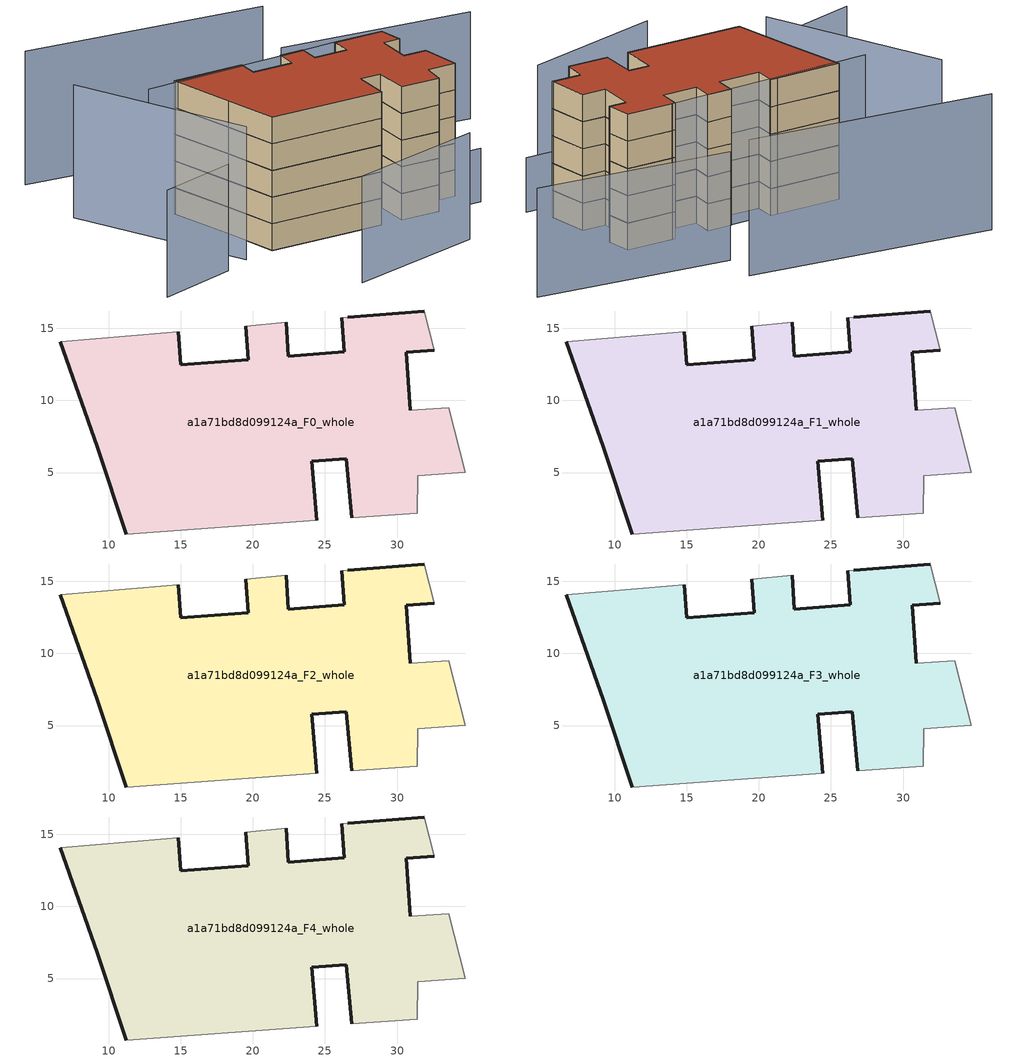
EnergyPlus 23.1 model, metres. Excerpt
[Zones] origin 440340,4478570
a1a71bd8d099124a_F0_whole
 floor ground (EU_floor_Construction): 31.41,2.18 31.45,4.76 34.74,5.03 33.59,9.51 30.93,9.32 30.64,13.34 32.58,13.47 31.87,16.21 26.59,15.77 26.18,15.74 26.35,13.39 22.47,13.07 22.3,15.42 19.49,15.16 19.68,12.82 15,12.48 14.82,14.77 14.05,14.69 6.63,14.07 9.21,6.8 11.21,0.74 24.44,1.68 24.09,5.79 26.48,5.96 26.87,1.86 z0
 wall outside (EU_wall_Construction): 14.82,14.77 15,12.48 19.68,12.82 19.49,15.16 / 22.3,15.42 22.47,13.07 26.35,13.39 26.18,15.74 / 26.59,15.77 31.87,16.21 / 32.58,13.47 30.64,13.34 30.93,9.32 / 26.87,1.86 26.48,5.96 24.09,5.79 24.44,1.68 / 11.21,0.74 9.21,6.8 6.63,14.07 z0:3
 wall adiabatic (EU_wall_Construction): 6.63,14.07 14.05,14.69 14.82,14.77 / 19.49,15.16 22.3,15.42 / 26.18,15.74 26.59,15.77 / 31.87,16.21 32.58,13.47 / 30.93,9.32 33.59,9.51 34.74,5.03 31.45,4.76 31.41,2.18 26.87,1.86 / 24.44,1.68 11.21,0.74 z0:3
a1a71bd8d099124a_F1_whole
 floor to a1a71bd8d099124a_F0_whole (EU_floor_Construction): 31.41,2.18 31.45,4.76 34.74,5.03 33.59,9.51 30.93,9.32 30.64,13.34 32.58,13.47 31.87,16.21 26.59,15.77 26.18,15.74 26.35,13.39 22.47,13.07 22.3,15.42 19.49,15.16 19.68,12.82 15,12.48 14.82,14.77 14.05,14.69 6.63,14.07 9.21,6.8 11.2,0.74 24.44,1.68 24.09,5.79 26.48,5.96 26.87,1.86 z3
 wall outside (EU_wall_Construction): 14.82,14.77 15,12.48 19.68,12.82 19.49,15.16 / 22.3,15.42 22.47,13.07 26.35,13.39 26.18,15.74 / 26.59,15.77 31.87,16.21 / 32.58,13.47 30.64,13.34 30.93,9.32 / 26.87,1.86 26.48,5.96 24.09,5.79 24.44,1.68 / 11.21,0.74 9.21,6.8 6.63,14.07 z3:6
 wall adiabatic (EU_wall_Construction): 6.63,14.07 14.05,14.69 14.82,14.77 / 19.49,15.16 22.3,15.42 / 26.18,15.74 26.59,15.77 / 31.87,16.21 32.58,13.47 / 30.93,9.32 33.59,9.51 34.74,5.03 31.45,4.76 31.41,2.18 26.87,1.86 / 24.44,1.68 11.21,0.74 z3:6
a1a71bd8d099124a_F2_whole
 floor to a1a71bd8d099124a_F1_whole (EU_floor_Construction): 31.41,2.18 31.45,4.76 34.74,5.03 33.59,9.51 30.93,9.32 30.64,13.34 32.58,13.47 31.87,16.21 26.59,15.77 26.18,15.74 26.35,13.39 22.47,13.07 22.3,15.42 19.49,15.16 19.68,12.82 15,12.48 14.82,14.77 14.05,14.69 6.63,14.07 9.21,6.8 11.2,0.74 24.44,1.68 24.09,5.79 26.48,5.96 26.87,1.86 z6
 wall outside (EU_wall_Construction): 14.82,14.77 15,12.48 19.68,12.82 19.49,15.16 / 22.3,15.42 22.47,13.07 26.35,13.39 26.18,15.74 / 26.59,15.77 31.87,16.21 / 32.58,13.47 30.64,13.34 30.93,9.32 / 26.87,1.86 26.48,5.96 24.09,5.79 24.44,1.68 / 11.21,0.74 9.21,6.8 6.63,14.07 z6:9
 wall adiabatic (EU_wall_Construction): 6.63,14.07 14.05,14.69 14.82,14.77 / 19.49,15.16 22.3,15.42 / 26.18,15.74 26.59,15.77 / 31.87,16.21 32.58,13.47 / 30.93,9.32 33.59,9.51 34.74,5.03 31.45,4.76 31.41,2.18 26.87,1.86 / 24.44,1.68 11.21,0.74 z6:9
a1a71bd8d099124a_F3_whole
 floor to a1a71bd8d099124a_F2_whole (EU_floor_Construction): 31.41,2.18 31.45,4.76 34.74,5.03 33.59,9.51 30.93,9.32 30.64,13.34 32.58,13.47 31.87,16.21 26.59,15.77 26.18,15.74 26.35,13.39 22.47,13.07 22.3,15.42 19.49,15.16 19.68,12.82 15,12.48 14.82,14.77 14.05,14.69 6.63,14.07 9.21,6.8 11.2,0.74 24.44,1.68 24.09,5.79 26.48,5.96 26.87,1.86 z9
 wall outside (EU_wall_Construction): 14.82,14.77 15,12.48 19.68,12.82 19.49,15.16 / 22.3,15.42 22.47,13.07 26.35,13.39 26.18,15.74 / 26.59,15.77 31.87,16.21 / 32.58,13.47 30.64,13.34 30.93,9.32 / 26.87,1.86 26.48,5.96 24.09,5.79 24.44,1.68 / 11.21,0.74 9.21,6.8 6.63,14.07 z9:12
 wall adiabatic (EU_wall_Construction): 6.63,14.07 14.05,14.69 14.82,14.77 / 19.49,15.16 22.3,15.42 / 26.18,15.74 26.59,15.77 / 31.87,16.21 32.58,13.47 / 30.93,9.32 33.59,9.51 34.74,5.03 31.45,4.76 31.41,2.18 26.87,1.86 / 24.44,1.68 11.21,0.74 z9:12
a1a71bd8d099124a_F4_whole
 floor to a1a71bd8d099124a_F3_whole (EU_floor_Construction): 31.41,2.18 31.45,4.76 34.74,5.03 33.59,9.51 30.93,9.32 30.64,13.34 32.58,13.47 31.87,16.21 26.59,15.77 26.18,15.74 26.35,13.39 22.47,13.07 22.3,15.42 19.49,15.16 19.68,12.82 15,12.48 14.82,14.77 14.05,14.69 6.63,14.07 9.21,6.8 11.2,0.74 24.44,1.68 24.09,5.79 26.48,5.96 26.87,1.86 z12
 wall outside (EU_wall_Construction): 14.82,14.77 15,12.48 19.68,12.82 19.49,15.16 / 22.3,15.42 22.47,13.07 26.35,13.39 26.18,15.74 / 26.59,15.77 31.87,16.21 / 32.58,13.47 30.64,13.34 30.93,9.32 / 26.87,1.86 26.48,5.96 24.09,5.79 24.44,1.68 / 11.21,0.74 9.21,6.8 6.63,14.07 z12:15
 wall adiabatic (EU_wall_Construction): 6.63,14.07 14.05,14.69 14.82,14.77 / 19.49,15.16 22.3,15.42 / 26.18,15.74 26.59,15.77 / 31.87,16.21 32.58,13.47 / 30.93,9.32 33.59,9.51 34.74,5.03 31.45,4.76 31.41,2.18 26.87,1.86 / 24.44,1.68 11.21,0.74 z12:15
 roof outside (EU_roof_Construction): 31.87,16.21 32.58,13.47 30.64,13.34 30.93,9.32 33.59,9.51 34.74,5.03 31.45,4.76 31.41,2.18 26.87,1.86 26.48,5.96 24.09,5.79 24.44,1.68 11.21,0.74 9.21,6.8 6.63,14.07 14.05,14.69 14.82,14.77 15,12.48 19.68,12.82 19.49,15.16 22.3,15.42 22.47,13.07 26.35,13.39 26.18,15.74 26.59,15.77 z15
shading: 15.6,-11.25 30.86,-5.89 / -4.21,-5.43 4.67,-2.02 / 45.69,22.97 23.83,23.32 z0:12; 11.2,0.75 36.45,2.54 z0:6; -3.13,17.94 7.63,-0.3 / 26.59,15.77 3.23,13.25 / 23.96,27.82 -3.54,28.21 z0:15
[Building]
EU S2 Campaign: North Axis=0; Terrain=City; Solar Distribution=FullExterior
[Site:Location]
Madrid: Latitude=40.5; Longitude=-3.5; Time Zone=1; Elevation=609
[SizingPeriod:WeatherFileDays]
AnnualSizingPeriod: Begin Month=1; Begin Day of Month=1; End Month=12; End Day of Month=31; Day of Week for Start Day=Monday; Use Weather File Daylight Saving Period=No; Use Weather File Rain and Snow Indicators=No
[MATERIAL]
EU_InternalMass_Material: Roughness=MediumRough; Thickness=0.1; Conductivity=1; Density=1800; Specific Heat=900; Thermal Absorptance=0.9; Solar Absorptance=0.7; Visible Absorptance=0.7
[MATERIAL:NOMASS] Roughness=MediumRough; Thermal Absorptance=0.9; Solar Absorptance=0.7; Visible Absorptance=0.7
Name | Thermal Resistance
EU_wall_NoMass | 0.419739
EU_roof_NoMass | 0.352165
EU_floor_NoMass | 0.608284
[CONSTRUCTION]
EU_wall_Construction: EU_wall_NoMass
EU_roof_Construction: EU_roof_NoMass
EU_floor_Construction: EU_floor_NoMass
EU_InternalMass_Construction: EU_InternalMass_Material
[ZONE] Type=1; Multiplier=1; Ceiling Height=autocalculate; Floor Area=autocalculate; Part of Total Floor Area=Yes
Name | Volume
a1a71bd8d099124a_F0_whole | 879.847
a1a71bd8d099124a_F1_whole; a1a71bd8d099124a_F2_whole; a1a71bd8d099124a_F3_whole; a1a71bd8d099124a_F4_whole | 879.845
[INTERNALMASS] Construction=EU_InternalMass_Construction; Surface Area=285.627
Name | Zone or ZoneList
a1a71bd8d099124a_F0_whole_EU_InternalMass | a1a71bd8d099124a_F0_whole
a1a71bd8d099124a_F1_whole_EU_InternalMass | a1a71bd8d099124a_F1_whole
a1a71bd8d099124a_F2_whole_EU_InternalMass | a1a71bd8d099124a_F2_whole
a1a71bd8d099124a_F3_whole_EU_InternalMass | a1a71bd8d099124a_F3_whole
a1a71bd8d099124a_F4_whole_EU_InternalMass | a1a71bd8d099124a_F4_whole
[OTHEREQUIPMENT] Fuel Type=Electricity; Design Level Calculation Method=Watts/Area; Power per Zone Floor Area=1; Fraction Latent=0; Fraction Radiant=0; Fraction Lost=0; Carbon Dioxide Generation Rate=0; EndUse Subcategory=EU_Step8_InternalGains
Name | Zone or ZoneList or Space or SpaceList | Schedule
EU_Step8_InternalGain_a1a71bd8d099124a_F0_whole_f000 | a1a71bd8d099124a_F0_whole | EU_Step8_GainSchedule_a1a71bd8d099124a_F0_whole_f000
EU_Step8_InternalGain_a1a71bd8d099124a_F1_whole_f000 | a1a71bd8d099124a_F1_whole | EU_Step8_GainSchedule_a1a71bd8d099124a_F1_whole_f000
EU_Step8_InternalGain_a1a71bd8d099124a_F2_whole_f000 | a1a71bd8d099124a_F2_whole | EU_Step8_GainSchedule_a1a71bd8d099124a_F2_whole_f000
EU_Step8_InternalGain_a1a71bd8d099124a_F3_whole_f000 | a1a71bd8d099124a_F3_whole | EU_Step8_GainSchedule_a1a71bd8d099124a_F3_whole_f000
EU_Step8_InternalGain_a1a71bd8d099124a_F4_whole_f000 | a1a71bd8d099124a_F4_whole | EU_Step8_GainSchedule_a1a71bd8d099124a_F4_whole_f000
[ZONEVENTILATION:DESIGNFLOWRATE] Schedule=EU_AlwaysOn; Design Flow Rate Calculation Method=AirChanges/Hour; Air Changes per Hour=0.703302; Ventilation Type=Natural; Fan Pressure Rise=0; Fan Total Efficiency=1; Constant Term Coefficient=1; Temperature Term Coefficient=0; Velocity Term Coefficient=0; Velocity Squared Term Coefficient=0; Minimum Indoor Temperature=-100; Maximum Indoor Temperature=100; Delta Temperature=-100; Minimum Outdoor Temperature=-100; Maximum Outdoor Temperature=100; Maximum Wind Speed=40
Name | Zone or ZoneList or Space or SpaceList
EU_ConstantAir_a1a71bd8d099124a_F0_whole | a1a71bd8d099124a_F0_whole
EU_ConstantAir_a1a71bd8d099124a_F1_whole | a1a71bd8d099124a_F1_whole
EU_ConstantAir_a1a71bd8d099124a_F2_whole | a1a71bd8d099124a_F2_whole
EU_ConstantAir_a1a71bd8d099124a_F3_whole | a1a71bd8d099124a_F3_whole
EU_ConstantAir_a1a71bd8d099124a_F4_whole | a1a71bd8d099124a_F4_whole
[HVACTEMPLATE:THERMOSTAT] Constant Heating Setpoint=20; Constant Cooling Setpoint=50
EU_HeatOnly_a1a71bd8d099124a_F0_whole; EU_HeatOnly_a1a71bd8d099124a_F1_whole; EU_HeatOnly_a1a71bd8d099124a_F2_whole; EU_HeatOnly_a1a71bd8d099124a_F3_whole; EU_HeatOnly_a1a71bd8d099124a_F4_whole
[HVACTEMPLATE:ZONE:IDEALLOADSAIRSYSTEM] System Availability Schedule=EU_AlwaysOn; Maximum Heating Supply Air Temperature=50; Minimum Cooling Supply Air Temperature=13; Maximum Heating Supply Air Humidity Ratio=0.0156; Minimum Cooling Supply Air Humidity Ratio=0.0077; Heating Limit=NoLimit; Cooling Limit=NoLimit; Heating Availability Schedule=EU_AlwaysOn; Cooling Availability Schedule=EU_CoolingOff; Dehumidification Control Type=ConstantSensibleHeatRatio; Cooling Sensible Heat Ratio=0.7; Dehumidification Setpoint=60; Humidification Control Type=None; Humidification Setpoint=30; Outdoor Air Method=None; Outdoor Air Flow Rate per Person=0.00944; Outdoor Air Flow Rate per Zone Floor Area=0; Outdoor Air Flow Rate per Zone=0; Demand Controlled Ventilation Type=None; Outdoor Air Economizer Type=NoEconomizer; Heat Recovery Type=None; Sensible Heat Recovery Effectiveness=0.7; Latent Heat Recovery Effectiveness=0.65
Name | Template Thermostat
a1a71bd8d099124a_F0_whole | EU_HeatOnly_a1a71bd8d099124a_F0_whole
a1a71bd8d099124a_F1_whole | EU_HeatOnly_a1a71bd8d099124a_F1_whole
a1a71bd8d099124a_F2_whole | EU_HeatOnly_a1a71bd8d099124a_F2_whole
a1a71bd8d099124a_F3_whole | EU_HeatOnly_a1a71bd8d099124a_F3_whole
a1a71bd8d099124a_F4_whole | EU_HeatOnly_a1a71bd8d099124a_F4_whole
[SIZING:ZONE] Zone Cooling Design Supply Air Temperature Input Method=SupplyAirTemperature; Zone Cooling Design Supply Air Temperature=13; Zone Heating Design Supply Air Temperature Input Method=SupplyAirTemperature; Zone Heating Design Supply Air Temperature=50; Zone Cooling Design Supply Air Humidity Ratio=0.008; Zone Heating Design Supply Air Humidity Ratio=0.008; Cooling Design Air Flow Method=DesignDay; Cooling Design Air Flow Rate=0; Cooling Minimum Air Flow per Zone Floor Area=0.000762; Cooling Minimum Air Flow=0; Cooling Minimum Air Flow Fraction=0.2; Heating Design Air Flow Method=DesignDay; Heating Design Air Flow Rate=0; Heating Maximum Air Flow per Zone Floor Area=0.002032; Heating Maximum Air Flow=0.141576; Heating Maximum Air Flow Fraction=0.3; Account for Dedicated Outdoor Air System=No; Dedicated Outdoor Air System Control Strategy=NeutralSupplyAir; Dedicated Outdoor Air Low Setpoint Temperature for Design=autosize; Dedicated Outdoor Air High Setpoint Temperature for Design=autosize; Zone Load Sizing Method=Sensible Load Only No Latent Load; Zone Latent Cooling Design Supply Air Humidity Ratio Input Method=HumidityRatioDifference; Zone Cooling Design Supply Air Humidity Ratio Difference=0.005; Zone Latent Heating Design Supply Air Humidity Ratio Input Method=HumidityRatioDifference; Zone Humidification Design Supply Air Humidity Ratio Difference=0.005
a1a71bd8d099124a_F0_whole; a1a71bd8d099124a_F1_whole; a1a71bd8d099124a_F2_whole; a1a71bd8d099124a_F3_whole; a1a71bd8d099124a_F4_whole
[SCHEDULE:CONSTANT]
Name | Hourly Value
EU_AlwaysOn | 1
EU_CoolingOff | 0
[SCHEDULE:FILE] Column Number=1; Rows to Skip at Top=0; Number of Hours of Data=8760; Column Separator=Comma; Interpolate to Timestep=No; Minutes per Item=60; Adjust Schedule for Daylight Savings=Yes
Name | File
EU_Step8_GainSchedule_a1a71bd8d099124a_F0_whole_f000 | ../../schedules/a1a71bd8d099124a/a1a71bd8d099124a_F0_whole_f000_gain.csv
EU_Step8_GainSchedule_a1a71bd8d099124a_F1_whole_f000 | ../../schedules/a1a71bd8d099124a/a1a71bd8d099124a_F1_whole_f000_gain.csv
EU_Step8_GainSchedule_a1a71bd8d099124a_F2_whole_f000 | ../../schedules/a1a71bd8d099124a/a1a71bd8d099124a_F2_whole_f000_gain.csv
EU_Step8_GainSchedule_a1a71bd8d099124a_F3_whole_f000 | ../../schedules/a1a71bd8d099124a/a1a71bd8d099124a_F3_whole_f000_gain.csv
EU_Step8_GainSchedule_a1a71bd8d099124a_F4_whole_f000 | ../../schedules/a1a71bd8d099124a/a1a71bd8d099124a_F4_whole_f000_gain.csv
